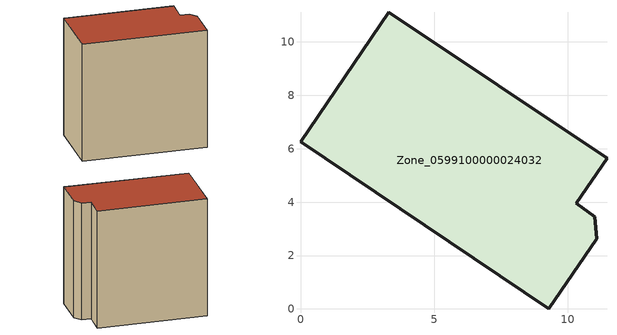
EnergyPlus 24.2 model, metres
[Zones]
Zone_0599100000024032
 floor ground (C_G): 0,6.26 3.3,11.12 11.48,5.64 10.33,3.95 11.01,3.45 11.09,2.63 9.3,0 z0
 wall outside (C_F): 9.3,0 11.09,2.63 11.01,3.45 10.33,3.95 11.48,5.64 3.3,11.12 0,6.26 9.3,0 z0:10.98
 roof outside (C_R): 11.48,5.64 3.3,11.12 0,6.26 9.3,0 11.09,2.63 11.01,3.45 10.33,3.95 z10.98
[BUILDING]
Pand.0599100000024032: North Axis=0; Terrain=City; Loads Convergence Tolerance Value=0.04; Temperature Convergence Tolerance Value=0.4; Solar Distribution=FullExterior; Maximum Number of Warmup Days=25; Minimum Number of Warmup Days=1
[Site:Location]
Rotterdam.The.Hague.AP_ZH_NLD Design_Conditions: Latitude=51.96; Longitude=4.45; Time Zone=1; Elevation=-4.5
[SITE:GROUNDTEMPERATURE:BUILDINGSURFACE]
18, 18, 18, 18, 18, 18, 18, 18, 18, 18, 18, 18
[MATERIAL] Thermal Absorptance=0.9; Solar Absorptance=0.7; Visible Absorptance=0.7
Name | Roughness | Thickness | Conductivity | Density | Specific Heat
G.TI.1946 | MediumSmooth | 0.15 | 1 | 540 | 1210
F.TI.1946 | Rough | 0.3 | 0.857143 | 1920 | 840
R.TI.1946 | MediumRough | 0.2 | 0.1 | 1500 | 1000
[CONSTRUCTION]
C_G: G.TI.1946
C_F: F.TI.1946
C_R: R.TI.1946
[ZONE]
Zone_0599100000024032: Type=1; Multiplier=1; Ceiling Height=Autocalculate; Volume=Autocalculate; Floor Area=autocalculate; Part of Total Floor Area=Yes
[ZONEINFILTRATION:DESIGNFLOWRATE]
Infil_Zone_0599100000024032: Zone or ZoneList or Space or SpaceList=Zone_0599100000024032; Schedule=AlwaysOn; Design Flow Rate Calculation Method=Flow/Area; Flow Rate per Floor Area=0.003; Constant Term Coefficient=1; Temperature Term Coefficient=0; Velocity Term Coefficient=0; Velocity Squared Term Coefficient=0
[HVACTEMPLATE:ZONE:IDEALLOADSAIRSYSTEM]
Zone_0599100000024032: Maximum Heating Supply Air Temperature=50; Minimum Cooling Supply Air Temperature=13; Maximum Heating Supply Air Humidity Ratio=0.0156; Minimum Cooling Supply Air Humidity Ratio=0.0077; Heating Limit=NoLimit; Cooling Limit=NoLimit; Dehumidification Control Type=ConstantSensibleHeatRatio; Cooling Sensible Heat Ratio=0.7; Dehumidification Setpoint=60; Humidification Control Type=None; Humidification Setpoint=30; Outdoor Air Method=None; Outdoor Air Flow Rate per Person=0.00944; Outdoor Air Flow Rate per Zone Floor Area=0; Outdoor Air Flow Rate per Zone=0; Demand Controlled Ventilation Type=None; Outdoor Air Economizer Type=NoEconomizer; Heat Recovery Type=None; Sensible Heat Recovery Effectiveness=0.7; Latent Heat Recovery Effectiveness=0.65
[ZONECONTROL:THERMOSTAT]
ThermostatControl_Zone_0599100000024032: Zone or ZoneList=Zone_0599100000024032; Control Type Schedule=DualSetpointControlType; Control 1=Thermostat_Zone_0599100000024032; Temperature Difference Between Cutout And Setpoint=0
[THERMOSTATSETPOINT:DUALSETPOINT]
Thermostat_Zone_0599100000024032: Heating Setpoint Temperature Schedule=HeatingSetpoint_Zone_0599100000024032; Cooling Setpoint Temperature Schedule=CoolingSetpoint_Zone_0599100000024032
[SCHEDULE:COMPACT]
HeatingSetpoint_Zone_0599100000024032: Through: 12/31, For: AllDays, Until: 24:00, 21
CoolingSetpoint_Zone_0599100000024032: Through: 12/31, For: AllDays, Until: 24:00, 24
DualSetpointControlType: Through: 12/31, For: AllDays, Until: 24:00, 4
AlwaysOn: Through: 12/31, For: AllDays, Until: 24:00, 1
